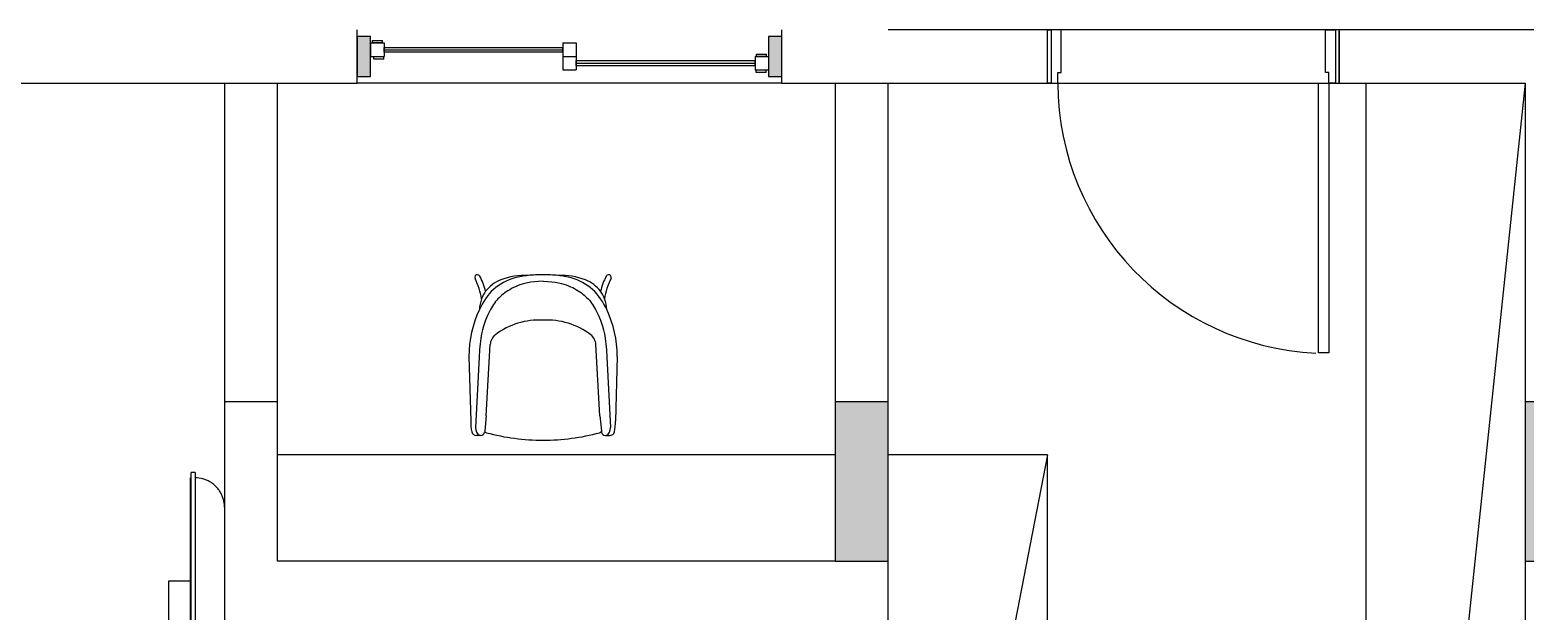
# Model space of a CAD drawing. Header units: metres. Extents: x -658 to -58, y -713 to -118.
# Drawn here: x -333.08 to -327.45, y -203.13 to -200.95 of the extents above; entities that cross this region are included whole.
import ezdxf

# ---------------------------------------------------------------- set-up
doc = ezdxf.new("R2010")
doc.units = ezdxf.units.M
doc.header["$LTSCALE"] = 100
doc.layers.add('plan', color=8, linetype='Continuous')

# ---------------------------------------------------------------- blocks, each defined once
blk = doc.blocks.new('Furniture_Chairs-Stools-Benches_Offecct_Contour _1_ - Furniture_Chairs-Stools-Benches_Offecct_Contour _1_-5393658-الدور الاول')
for p, q in [((-0.2447, 0.2953), (-0.251, 0.2953)), ((-0.2351, 0.2953), (-0.251, 0.2953)), ((-0.2197, 0.2771), (-0.2202, 0.2819)), ((0.2197, 0.2771), (0.2202, 0.2819)), ((0.2351, 0.2953), (0.251, 0.2953)), ((0.2447, 0.2953), (0.251, 0.2953)), ((-0.2795, -0.0029), (-0.2724, 0.2407)), ((-0.2402, 0), (-0.254, 0.2646)), ((-0.2137, 0.2208), (-0.2197, 0.2771)), ((0.2137, 0.2208), (0.2197, 0.2771)), ((0.2402, 0), (0.254, 0.2646)), ((0.2795, -0.0029), (0.2724, 0.2407)), ((-0.2137, 0.2208), (-0.1992, -0.0474)), ((0.2137, 0.2208), (0.1992, -0.0474))]:
    blk.add_line(p, q)
for centre, radius, start, end in [((-0.251, 0.277), 0.0183, 90, 166.6605), ((-0.2196, 0.2664), 0.0344, 123, 183), ((-0.2351, 0.2803), 0.015, 6.0957, 90), ((-0.2109, 0.276), 0.00888, 105.1571, 173.0244), ((-0.0044, -0.4863), 0.7986, 89.6857, 105.1571), ((0.0044, -0.4863), 0.7986, 74.8429, 90.3143), ((0.2109, 0.276), 0.00888, 6.9756, 74.8429), ((0.2351, 0.2803), 0.015, 90, 173.9043), ((0.2196, 0.2664), 0.0344, 357, 57), ((0.251, 0.277), 0.0183, 13.3395, 90), ((-0.1314, 0.2486), 0.1413, 166.6605, 183.2311), ((0.1314, 0.2486), 0.1413, 356.7689, 13.3395), ((0.1365, -0.0013), 0.416, 180.2214, 205.2611), ((-0.1495, -0.0447), 0.0497, 183.0939, 232.9029), ((0.1495, -0.0447), 0.0497, 307.0971, 356.9061), ((-0.1365, -0.0013), 0.416, 334.7389, 359.7786), ((-0.0148, 0.1336), 0.2732, 232.9029, 273.0971), ((0.0148, 0.1336), 0.2732, 266.9029, 307.0971), ((-0.4783, -0.1829), 0.2493, 333.0186, 351.6161), ((-0.1121, -0.1744), 0.1277, 181.9868, 200.6056), ((-0.0224, -0.0842), 0.237, 203.514, 226.0492), ((-0.1121, -0.1744), 0.1277, 200.6056, 215.1099), ((0.0224, -0.0842), 0.237, 313.9508, 336.486), ((0.1121, -0.1744), 0.1277, 324.8901, 339.3944), ((0.1121, -0.1744), 0.1277, 339.3944, 358.0132), ((0.4783, -0.1829), 0.2493, 188.3839, 206.9814), ((-0.4362, -0.1969), 0.2255, 331.354, 346.965), ((-0.1119, -0.1682), 0.1315, 217.2589, 248.7411), ((-0.0531, -0.102), 0.2031, 228.8196, 254.7855), ((0.0531, -0.102), 0.2031, 285.2145, 311.1804), ((0.1119, -0.1682), 0.1315, 291.2589, 322.7411), ((0.4362, -0.1969), 0.2255, 193.035, 208.646), ((-0.2472, -0.3005), 0.00994, 153.179, 333.1913), ((-0.0702, -0.0609), 0.2466, 248.7411, 273.1751), ((-0.0071, 0.1037), 0.4138, 256.1144, 263.1446), ((-0.0071, 0.1037), 0.4138, 263.1446, 270.9889), ((0.0071, 0.1037), 0.4138, 269.0111, 276.8554), ((0.0702, -0.0609), 0.2466, 266.8249, 291.2589), ((0.0071, 0.1037), 0.4138, 276.8554, 283.8856), ((0.2472, -0.3005), 0.00994, 206.8087, 26.821)]:
    blk.add_arc(centre, radius, start, end)
for points in [[(0, -0.2862), (-0.0487, -0.2834), (-0.0997, -0.2712), (-0.1552, -0.2362), (-0.1872, -0.2015), (-0.2187, -0.1411), (-0.238, -0.0768), (-0.2402, 0)], [(0, -0.2862), (0.0487, -0.2834), (0.0997, -0.2712), (0.1552, -0.2362), (0.1872, -0.2015), (0.2187, -0.1411), (0.238, -0.0768), (0.2402, 0)]]:
    blk.add_open_spline(points, degree=3, knots=[0, 0, 0, 0, 0.188999, 0.376254, 0.581259, 0.787901, 1.028143, 1.028143, 1.028143, 1.028143])
blk = doc.blocks.new('TV - Flat Screen - 1270mm-V11-الدور الاول')
for p, q in [((-0.7376, -0.0515), (-0.7376, -0.0665)), ((-0.7376, -0.0515), (-0.7226, -0.0515)), ((-0.7226, -0.0515), (0.7147, -0.0515)), ((0.7147, -0.0515), (0.7297, -0.0515)), ((0.7297, -0.0665), (0.7297, -0.0515)), ((-0.7226, -0.0665), (-0.7376, -0.0665)), ((0.7147, -0.0665), (-0.7226, -0.0665)), ((-0.7176, -0.0665), (-0.7176, -0.0695)), ((0.7097, -0.0695), (-0.7176, -0.0695)), ((-0.3308, -0.1515), (-0.3308, -0.0695)), ((0.3229, -0.0695), (0.3229, -0.1515)), ((0.7097, -0.0695), (0.7097, -0.0665)), ((0.7297, -0.0665), (0.7147, -0.0665)), ((0.3229, -0.1515), (-0.3308, -0.1515))]:
    blk.add_line(p, q)
for points in [[(-0.6076, 0.0585), (-0.6125, 0.0585), (-0.6222, 0.0579), (-0.6361, 0.0551), (-0.6475, 0.0512), (-0.6563, 0.0473), (-0.6627, 0.0439), (-0.6687, 0.0401), (-0.6746, 0.0359), (-0.6802, 0.0313), (-0.6855, 0.0264), (-0.6903, 0.0211), (-0.6949, 0.0156), (-0.6992, 0.0097), (-0.7042, 0.0015), (-0.7095, -0.0092), (-0.7157, -0.0275), (-0.7176, -0.0419), (-0.7176, -0.0515)], [(0.5997, 0.0585), (0.6045, 0.0585), (0.6141, 0.0579), (0.6283, 0.0551), (0.6397, 0.0512), (0.6484, 0.0473), (0.6548, 0.0439), (0.6609, 0.0401), (0.6667, 0.0359), (0.6723, 0.0313), (0.6776, 0.0264), (0.6825, 0.0211), (0.6871, 0.0156), (0.6912, 0.0097), (0.6963, 0.0015), (0.7016, -0.0092), (0.7078, -0.0275), (0.7097, -0.0419), (0.7097, -0.0515)]]:
    blk.add_open_spline(points, degree=3, knots=[0, 0, 0, 0, 0.083333, 0.166667, 0.25, 0.291667, 0.333333, 0.375, 0.416667, 0.458333, 0.5, 0.541667, 0.583333, 0.625, 0.666667, 0.75, 0.833333, 1, 1, 1, 1])
blk = doc.blocks.new('*U103')
for points in [[(79, 1116), (79, 100), (39, 100), (39, 1116)], [(0, -100), (14, -100), (14, 100), (0, 100)], [(1100, -100), (1086, -100), (1086, 100), (1100, 100)]]:
    blk.add_lwpolyline(points, close=True)
at = {"ltscale": 0.25}
for points in [[(1100, 100), (0, 100)], [(0, -100), (1100, -100)]]:
    blk.add_lwpolyline(points, dxfattribs=at)
at = {"flags": 128}
for points in [[(14, -100), (14, 100), (14, 100), (39, 100), (39, 60), (52, 60), (52, -100)], [(1086, -100), (1086, 100), (1086, 100), (1061, 100), (1061, 60), (1048, 60), (1048, -100), (1086, -100)]]:
    blk.add_lwpolyline(points, close=True, dxfattribs=at)
at = {"ltscale": 0.25}
blk.add_arc((38, 94.6), 1023.1, 0.4032, 87.1892, dxfattribs=at)
blk = doc.blocks.new('Double_-_Sliding_Glass_door_17381 - 68_ x 80_-5615983-الدور الاول')
blk.add_hatch(color=256).paths.add_polyline_path([(-0.9136, 0.1012), (-0.8636, 0.1012), (-0.8636, 0.2512), (-0.9136, 0.2512)], flags=0)
at = {"extrusion": (0, 0, -1)}
blk.add_hatch(color=256, dxfattribs=at).paths.add_polyline_path([(-0.6364, 0.1012), (-0.6864, 0.1012), (-0.6864, 0.2512), (-0.6364, 0.2512)], flags=0)
for p, q in [((-0.8636, 0.2512), (-0.9136, 0.2512)), ((-0.9136, 0.2512), (-0.9136, 0.1012)), ((-0.8636, 0.1012), (-0.8636, 0.2512)), ((-0.8636, 0.227), (-0.8636, 0.1762)), ((-0.8636, 0.227), (-0.8128, 0.227)), ((-0.8565, 0.2361), (-0.8184, 0.2361)), ((-0.8565, 0.227), (-0.8565, 0.2361)), ((-0.8184, 0.227), (-0.8565, 0.227)), ((-0.8184, 0.227), (-0.8184, 0.2361)), ((-0.8128, 0.227), (-0.8128, 0.1762)), ((-0.139, 0.227), (-0.139, 0.1762)), ((-0.139, 0.227), (-0.0882, 0.227)), ((-0.0882, 0.227), (-0.0882, 0.1762)), ((-0.8636, 0.1762), (-0.8128, 0.1762)), ((-0.8517, 0.1762), (-0.8136, 0.1762)), ((-0.8517, 0.1659), (-0.8517, 0.1762)), ((-0.8136, 0.1659), (-0.8136, 0.1762)), ((-0.8128, 0.2096), (-0.139, 0.2096)), ((-0.8128, 0.1926), (-0.8128, 0.2096)), ((-0.8128, 0.2016), (-0.139, 0.2016)), ((-0.139, 0.1926), (-0.8128, 0.1926)), ((-0.139, 0.1926), (-0.139, 0.2096)), ((-0.139, 0.1762), (-0.139, 0.1254)), ((-0.139, 0.1762), (-0.0882, 0.1762)), ((-0.139, 0.1762), (-0.0882, 0.1762)), ((-0.0882, 0.1762), (-0.0882, 0.1254)), ((0.5856, 0.1762), (0.5856, 0.1254)), ((0.5856, 0.1762), (0.6364, 0.1762)), ((0.5904, 0.1854), (0.6285, 0.1854)), ((0.5904, 0.1762), (0.5904, 0.1854)), ((0.6285, 0.1762), (0.5904, 0.1762)), ((0.6285, 0.1762), (0.6285, 0.1854)), ((0.6364, 0.1762), (0.6364, 0.1254)), ((-0.8136, 0.1659), (-0.8517, 0.1659)), ((-0.139, 0.1254), (-0.0882, 0.1254)), ((-0.0882, 0.1608), (0.5856, 0.1608)), ((-0.0882, 0.1409), (-0.0882, 0.1608)), ((-0.0882, 0.1508), (0.5856, 0.1508)), ((0.5856, 0.1409), (-0.0882, 0.1409)), ((0.5856, 0.1409), (0.5856, 0.1608)), ((0.5856, 0.1254), (0.6364, 0.1254)), ((0.5888, 0.1254), (0.6269, 0.1254)), ((0.5888, 0.1157), (0.5888, 0.1254)), ((0.6269, 0.1157), (0.5888, 0.1157)), ((0.6269, 0.1157), (0.6269, 0.1254)), ((-0.9136, 0.1012), (-0.8636, 0.1012))]:
    blk.add_line(p, q)
for p, q in [((0.6864, 0.2512), (0.6364, 0.2512)), ((0.6364, 0.2512), (0.6364, 0.1012)), ((0.6864, 0.1012), (0.6864, 0.2512)), ((0.6364, 0.1012), (0.6864, 0.1012))]:
    blk.add_line(p, q, dxfattribs=at)
blk = doc.blocks.new('RWEFRWEFRWE')
h = blk.add_hatch(color=256)
h.dxf.hatch_style = 1
h.paths.add_polyline_path([(-221.0055, -185.0532), (-220.8055, -185.0532), (-220.8055, -184.4532), (-221.0055, -184.4532)])
h = blk.add_hatch(color=256)
h.dxf.hatch_style = 1
h.paths.add_polyline_path([(-218.4055, -185.0532), (-218.2055, -185.0532), (-218.2055, -184.4532), (-218.4055, -184.4532)])
for points in [[(-221.0055, -185.0532), (-220.8055, -185.0532), (-220.8055, -184.4532), (-221.0055, -184.4532)], [(-218.4055, -185.0532), (-218.2055, -185.0532), (-218.2055, -184.4532), (-218.4055, -184.4532)]]:
    blk.add_lwpolyline(points, close=True)
blk = doc.blocks.new('A$Cb06f5615')
at = {"layer": 'plan'}
for p, q in [((-34.6035, 10.1095), (-34.6035, 10.3095)), ((-33.0035, 10.1095), (-33.0035, 10.3095)), ((-32.0035, 10.3095), (-32.6035, 10.3095)), ((-32.0035, 10.1095), (-32.0035, 10.3095)), ((-30.0035, 10.3095), (-30.9035, 10.3095)), ((-30.9035, 10.3095), (-30.9035, 10.1095)), ((-36.2035, 10.1095), (-34.6035, 10.1095)), ((-33.0035, 10.1095), (-34.6035, 10.1095)), ((-33.0035, 10.1095), (-32.0035, 10.1095)), ((-30.9035, 10.1095), (-30.2035, 10.1095)), ((-30.8035, 10.1095), (-30.8035, 4.4095)), ((-30.2035, 10.1095), (-30.8035, 4.4095)), ((-30.2035, 10.1095), (-30.2035, 3.8095)), ((-35.1035, 8.9095), (-35.1035, 3.8095)), ((-34.9035, 8.9095), (-35.1035, 8.9095)), ((-34.9035, 8.3095), (-34.9035, 8.9095)), ((-32.6035, 8.9095), (-32.8035, 8.9095)), ((-32.8035, 8.9095), (-32.8035, 8.3095)), ((-32.6035, 5.4095), (-32.6035, 8.9095)), ((-32.8035, 8.7095), (-34.9035, 8.7095)), ((-32.0035, 8.7095), (-32.6035, 8.7095)), ((-32.0035, 8.7095), (-32.6035, 5.6095)), ((-32.0035, 5.6095), (-32.0035, 8.7095)), ((-32.8035, 8.3095), (-34.9035, 8.3095))]:
    blk.add_line(p, q, dxfattribs=at)
at = {"layer": 'plan', "ltscale": 0.5}
for p, q in [((-35.1035, 10.1095), (-35.1035, 8.9095)), ((-34.9035, 8.9095), (-34.9035, 10.1095)), ((-32.8035, 10.1095), (-32.8035, 8.9095)), ((-32.6035, 8.9095), (-32.6035, 10.1095))]:
    blk.add_line(p, q, dxfattribs=at)
at = {"layer": 'plan'}
for name, p in [('RWEFRWEFRWE', (188.202, 193.3627)), ('Double_-_Sliding_Glass_door_17381 - 68_ x 80_-5615983-الدور الاول', (-33.6899, 10.0333))]:
    blk.add_blockref(name, p, dxfattribs=at)
at = {"layer": 'plan', "xscale": 0.001, "yscale": 0.001, "zscale": 0.001, "rotation": 180}
blk.add_blockref('*U103', (-30.9035, 10.2095), dxfattribs=at)
at = {"layer": 'plan'}
for name, p, rotation in [('Furniture_Chairs-Stools-Benches_Offecct_Contour _1_ - Furniture_Chairs-Stools-Benches_Offecct_Contour _1_-5393658-الدور الاول', (-33.9035, 9.0778), 180), ('TV - Flat Screen - 1270mm-V11-الدور الاول', (-35.1621, 7.9055), 270)]:
    blk.add_blockref(name, p, dxfattribs=dict(at, rotation=rotation))

msp = doc.modelspace()

# ---------------------------------------------------------------- block references
at = {"layer": 'plan'}
msp.add_blockref('A$Cb06f5615', (-297.2456, -211.2557), dxfattribs=at)

doc.saveas('drawing.dxf')
